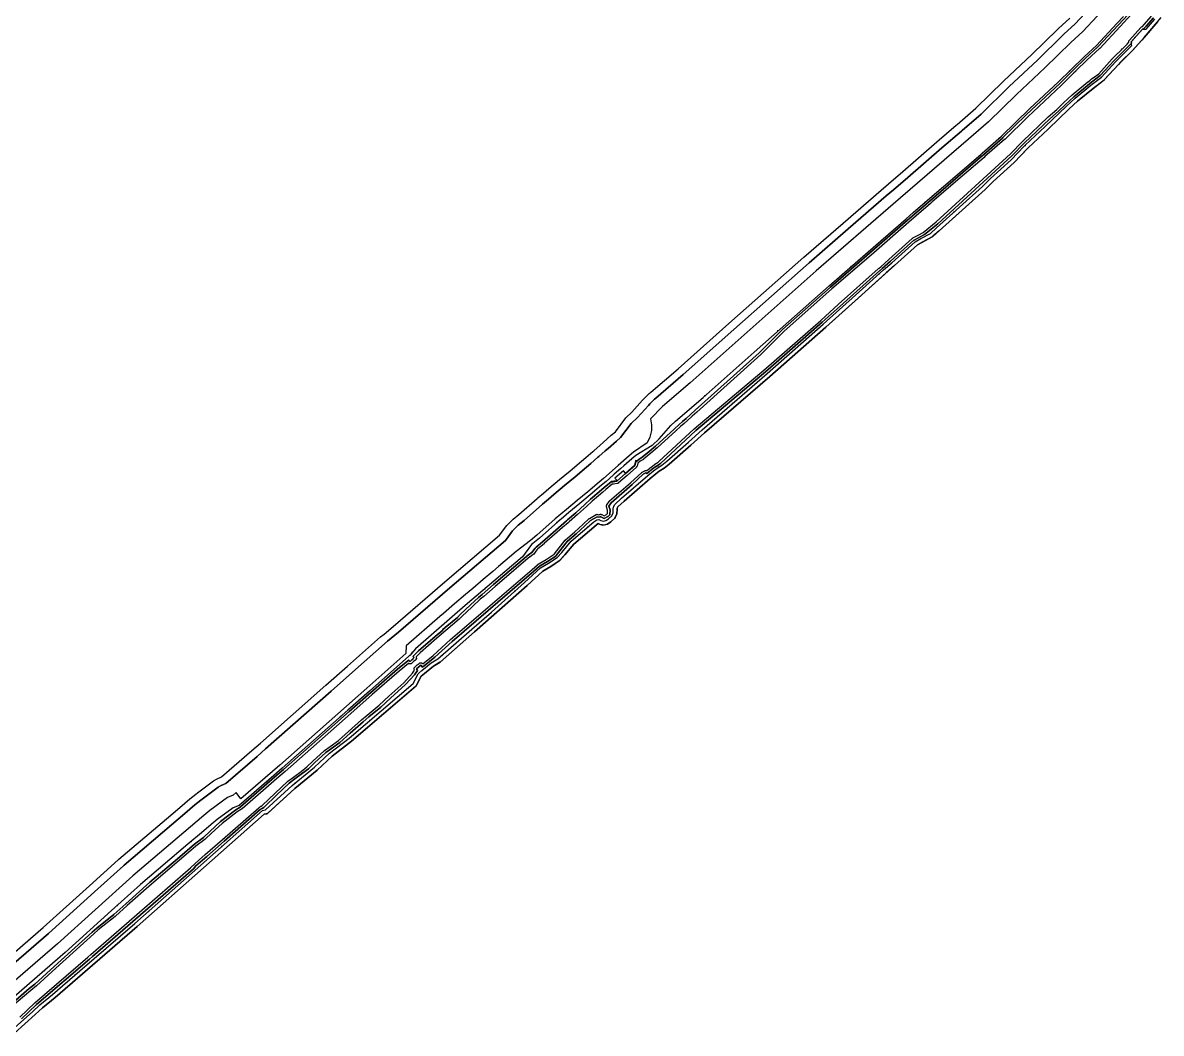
# Model space of a CAD drawing. Header units: inches. Extents: x 87989 to 118156, y 435697 to 451526.
# Drawn here: x 100424 to 101590, y 439812 to 440846 of the extents above; entities that cross this region are included whole.
import ezdxf

# ---------------------------------------------------------------- set-up
doc = ezdxf.new("R2010")
doc.units = ezdxf.units.IN
doc.header["$MEASUREMENT"] = 0
for name, color, linetype, true_color in [('As_waterkering_BWK', 7, 'Continuous', 0x7b8981), ('Beschermingszone_BWK', 7, 'Continuous', 0xcf890d), ('Grens_bebouwingsvrije_zone_BWK', 7, 'Continuous', 0x6789ae), ('Kernzone_BWK', 7, 'Continuous', 0xcb89af), ('Kunstwerken_BWK', 7, 'Continuous', 0xc78952), ('Referentiepunten_BWK', 7, 'Continuous', 0x178980)]:
    doc.layers.add(name, color=color, linetype=linetype, true_color=true_color)

msp = doc.modelspace()

# ---------------------------------------------------------------- linework, layer by layer
at = {"layer": 'As_waterkering_BWK'}
for points in [[(101068.8725, 440413.3868), (101068.914, 440413.4266), (101076.0595, 440420.2844), (101088.0319, 440433.712), (101092.7944, 440438.2761), (101120.9679, 440462.5424), (101173.1673, 440508.9732), (101249.9562, 440576.9393), (101289.9499, 440611.6618), (101328.7916, 440645.3843), (101336.1247, 440651.7039), (101350.7917, 440664.3438), (101385.8141, 440694.5259), (101405.713, 440711.6746), (101406.6093, 440712.4569), (101426.6358, 440729.9356), (101455.6926, 440758.3473), (101484.7093, 440785.4763), (101511.1549, 440811.4114), (101523.8677, 440822.981), (101544.7106, 440845.5055), (101551.2831, 440852.6083)], [(100829.7446, 440180.0652), (100833.0482, 440182.8072), (100842.4839, 440190.6388), (100849.2969, 440194.806), (100884.222, 440225.3654), (100904.1319, 440242.7618), (100938.0648, 440272.9905), (100954.369, 440287.935), (100962.8034, 440292.9005), (100971.4024, 440298.589), (100976.4295, 440303.8807), (100985.8222, 440315.1917), (101009.1056, 440335.0355), (101012.0822, 440337.1521), (101014.1988, 440337.4167), (101016.3155, 440336.4245), (101018.5645, 440335.8292), (101021.3426, 440336.3584), (101023.9884, 440338.3428), (101027.3619, 440341.3193), (101028.7509, 440344.4282), (101029.0155, 440348.0001), (101029.214, 440350.4475), (101030.603, 440353.0272), (101037.4161, 440359.311), (101064.2052, 440382.6606), (101070.0055, 440387.3285), (101073.8679, 440390.25), (101078.6809, 440393.2783), (101083.77, 440397.3321), (101105.8892, 440416.6648), (101119.8738, 440429.23), (101186.5337, 440487.0654), (101244.0339, 440537.6035), (101276.985, 440567.1518), (101305.8054, 440592.9961), (101314.1497, 440600.4787), (101338.0495, 440621.9105), (101344.0688, 440625.2178), (101353.7196, 440630.5205), (101360.009, 440636.1899), (101406.9074, 440678.4653), (101415.1095, 440686.6674), (101436.554, 440705.795), (101449.8721, 440719.7469), (101450.9092, 440720.8333), (101471.3998, 440740.0472), (101493.1618, 440760.817), (101501.8269, 440768.8869), (101517.8342, 440782.116), (101529.079, 440790.5827), (101543.2909, 440806.2017), (101545.7017, 440808.5678), (101557.7459, 440820.3884), (101559.8294, 440822.7296), (101559.8318, 440822.7323), (101559.792, 440823.082), (101559.5063, 440825.5906), (101559.377, 440826.726), (101571.024, 440839.653), (101573.492, 440839.637), (101574.6762, 440839.6293), (101574.6936, 440839.6495), (101583.5552, 440849.9759)], [(101068.8725, 440413.3868), (101068.8088, 440413.3481), (101052.0664, 440403.177), (101047.941, 440399.618), (101039.685, 440392.349), (101036.623, 440389.654), (101029.88, 440383.809), (101029.002, 440383.049), (101021.556, 440376.595), (101016.961, 440372.725), (101005.352, 440362.931), (100994.663, 440353.935), (100983.611, 440344.625), (100977.9838, 440340.0119), (100972.1956, 440335.1469), (100953.307, 440318.4695), (100946.7449, 440312.9585), (100945.2361, 440311.7731), (100936.1279, 440299.4439), (100877.3846, 440249.4998), (100826.3136, 440205.2745), (100820.5356, 440198.4462), (100820.3366, 440198.2693)], [(100820.3366, 440198.2693), (100819.5527, 440197.572), (100779.2794, 440161.7513), (100757.2413, 440142.3091), (100690.0239, 440083.0097), (100681.2718, 440075.4017), (100645.9845, 440044.7277), (100639.7967, 440042.3466), (100623.2253, 440030.2235), (100617.3642, 440025.3673), (100607.2474, 440016.7718), (100593.3838, 440004.9929), (100544.8311, 439963.7414), (100515.2558, 439937.0424), (100467.7811, 439894.1848), (100391.4885, 439828.3186)], [(100413.1966, 439814.5329), (100434.2972, 439833.5829), (100441.7716, 439840.6605), (100454.8685, 439851.1116), (100482.8483, 439875.4533), (100538.9401, 439923.806), (100606.7397, 439983.7342), (100669.9091, 440039.6937), (100672.9518, 440040.0906), (100700.1538, 440065.0449), (100723.1726, 440083.9626), (100738.3862, 440098.3824), (100758.581, 440113.5909), (100823.9211, 440169.6759), (100829.2547, 440179.6586), (100829.7446, 440180.0652)]]:
    msp.add_lwpolyline(points, dxfattribs=at)
at = {"layer": 'Beschermingszone_BWK'}
for points in [[(101521.9574, 440866.56), (101502.0182, 440845.0122), (101490.2896, 440834.3382), (101489.4493, 440833.5443), (101463.2677, 440807.8681), (101434.5213, 440780.9917), (101434.0198, 440780.5123), (101405.5904, 440752.7141), (101386.225, 440735.8125), (101385.4022, 440735.0939), (101365.5767, 440718.0088), (101330.5543, 440687.8268), (101315.8873, 440675.1868), (101308.5112, 440668.83), (101269.6265, 440635.0704), (101229.5214, 440600.2502), (101152.5927, 440532.1612), (101100.5496, 440485.8695), (101072.5635, 440461.7646), (101071.3454, 440460.6577), (101066.5828, 440456.0937), (101064.8937, 440454.3427), (101053.7239, 440441.8152), (101047.4348, 440435.7794), (101036.3892, 440421.3491), (101032.1726, 440417.7106), (101023.8269, 440410.3635), (101020.8347, 440407.7295), (101014.1664, 440401.9496), (101013.2886, 440401.1898), (101005.9653, 440394.8421), (101001.4928, 440391.0753), (100989.8871, 440381.2841), (100979.2049, 440372.2938), (100968.2714, 440363.0837), (100962.6551, 440358.4783), (100956.5322, 440353.3286), (100937.6449, 440336.657), (100931.6099, 440331.5888), (100930.4088, 440330.6451), (100925.9324, 440326.0338), (100918.4708, 440315.9335), (100861.7559, 440267.714), (100809.1952, 440222.1987), (100797.7916, 440213.0132), (100762.0394, 440181.2136), (100740.0407, 440161.8064), (100672.895, 440102.5696), (100664.2144, 440095.0244), (100632.3787, 440067.3507), (100630.4592, 440066.612), (100626.7967, 440064.8633), (100624.4455, 440063.3308), (100607.874, 440051.2078), (100606.637, 440050.2443), (100600.6528, 440045.2847), (100590.4128, 440036.5859), (100576.5492, 440024.807), (100527.9966, 439983.5554), (100527.4088, 439983.0406), (100497.8335, 439956.3417), (100450.5725, 439913.677), (100374.3399, 439847.8605)], [(100369.0635, 439853.8734), (100445.2776, 439919.6747), (100492.4728, 439962.2799), (100522.0481, 439988.9789), (100522.8167, 439989.6521), (100571.3694, 440030.9037), (100585.233, 440042.6826), (100595.5109, 440051.4132), (100601.533, 440056.4045), (100603.1506, 440057.6645), (100619.722, 440069.7876), (100622.7968, 440071.7915), (100627.8893, 440074.195), (100658.9661, 440101.0621), (100667.6246, 440108.5881), (100734.7483, 440167.8055), (100756.7349, 440187.202), (100790.6969, 440217.3853), (100794.3071, 440220.2145), (100803.4891, 440227.84), (100856.5463, 440273.7854), (100912.5851, 440321.4301), (100919.8175, 440331.22), (100925.4664, 440336.9358), (100926.5649, 440337.7989), (100932.4242, 440342.7195), (100951.0159, 440359.1348), (100951.6064, 440359.6436), (100957.5455, 440364.6338), (100963.1582, 440369.2366), (100974.0522, 440378.4135), (100984.7321, 440387.4018), (100996.3368, 440397.1921), (101000.7684, 440400.9245), (101008.0508, 440407.2368), (101008.9285, 440407.9965), (101015.572, 440413.7547), (101018.5409, 440416.3683), (101026.9165, 440423.7415), (101031.1636, 440427.4065), (101041.8954, 440441.5513), (101047.9599, 440447.3716), (101058.9226, 440459.6667), (101061.0476, 440461.8696), (101065.8101, 440466.4337), (101067.3426, 440467.8261), (101095.2804, 440491.8894), (101147.2831, 440538.1452), (101224.248, 440606.266), (101264.3818, 440641.1114), (101303.2776, 440674.8805), (101310.6648, 440681.2469), (101325.3318, 440693.8869), (101360.3542, 440724.0689), (101380.1607, 440741.1376), (101380.9646, 440741.8397), (101400.1594, 440758.5925), (101428.4268, 440786.2323), (101429.0577, 440786.8355), (101457.7344, 440813.6467), (101483.8478, 440839.256), (101484.905, 440840.2548), (101496.3797, 440850.6977)], [(101582.0371, 440851.2773), (101574.5762, 440842.584), (101572.0039, 440839.7637), (101571.9047, 440839.6473), (101571.024, 440839.653), (101561.0429, 440828.575), (101560.9268, 440828.4461), (101559.377, 440826.726), (101559.5063, 440825.5906), (101559.5281, 440825.3994), (101557.043, 440822.6074), (101552.4004, 440818.0508), (101551.207, 440816.7734), (101544.3008, 440809.9961), (101541.8906, 440807.6289), (101541.8125, 440807.5469), (101527.7266, 440792.0684), (101521.7246, 440787.5488), (101520.0566, 440786.4648), (101518.7344, 440785.2988), (101516.6309, 440783.7129), (101516.5605, 440783.6582), (101500.5527, 440770.4277), (101500.4648, 440770.3496), (101491.7891, 440762.2715), (101484.748, 440755.5508), (101475.8789, 440747.8848), (101449.7266, 440722.6875), (101437.5547, 440710.1191), (101361.1621, 440640.3379), (101347.5918, 440629.4355), (101343.1055, 440626.9707), (101337.0684, 440623.6523), (101336.7637, 440623.4434), (101336.7148, 440623.4004), (101312.8145, 440601.9668), (101304.4707, 440594.4844), (101302.75, 440592.9434), (101301.8496, 440592.4063), (101261.2871, 440556.127), (101243.0273, 440539.4648), (101184.8945, 440488.6895), (101180.7305, 440485.166), (101113.3945, 440428.502), (101077.2871, 440395.0098), (101076.4355, 440394.2285), (101072.8027, 440391.9434), (101072.6621, 440391.8457), (101068.7754, 440388.9043), (101067.5664, 440387.9336), (101066.2637, 440386.8848), (101063.3516, 440384.541), (101062.4512, 440385.2637), (101059.75, 440383.7891), (101048.1641, 440373.2168), (101026.8164, 440354.6719), (101024.6016, 440351.3242), (101025.7148, 440347.4121), (101025.6289, 440342.457), (101023.6328, 440340.6973), (101023.5508, 440340.6348), (101019.6602, 440338.4668), (101016.209, 440340.3496), (101015.6523, 440340.1133), (101014.2129, 440339.8438), (101012.5527, 440340.3242), (101005.8066, 440336.5234), (100999.998, 440330.9004), (100990.8516, 440322.8223), (100981.8457, 440314.9121), (100970.623, 440300.6719), (100970.1094, 440300.1309), (100961.7441, 440294.5977), (100953.3535, 440289.6582), (100953.084, 440289.4668), (100953.0176, 440289.4102), (100947.6758, 440284.5117), (100863.8594, 440212.7129), (100846.0938, 440196.4531), (100833.5527, 440186.4785), (100831.8613, 440188.3203), (100829.8555, 440186.6543), (100827.5527, 440184.7441), (100828.3633, 440182.7891), (100825.2871, 440178.541), (100816.2441, 440168.6484), (100800.9355, 440154.6309), (100790.9902, 440145.5234), (100778.6582, 440135.3301), (100772.752, 440130.4492), (100759.6465, 440118.7656), (100749.0684, 440109.3379), (100740.5488, 440103.1738), (100734.6289, 440098.8906), (100722.9531, 440088.2891), (100716.9453, 440082.3105), (100710.7402, 440077.6738), (100702.9766, 440071.873), (100697.1445, 440067.5156), (100684.5684, 440055.5098), (100670.9863, 440042.5449), (100669.5293, 440041.6523), (100669.3594, 440041.6172), (100669.0801, 440041.5137), (100668.8203, 440041.3711), (100668.582, 440041.1914), (100668.1523, 440040.8086), (100667.5469, 440040.4375), (100630.5586, 440008.1543), (100612.7285, 439992.5313), (100601.6289, 439982.8691), (100598.9688, 439979.8848), (100495.6309, 439890.1641), (100492.5078, 439887.4648), (100438.3848, 439840.7988), (100422.9844, 439826.2188)]]:
    msp.add_lwpolyline(points, dxfattribs=at)
msp.add_lwpolyline([(100421.3477, 439828.1113), (100436.666, 439842.6133), (100436.752, 439842.6914), (100490.875, 439889.3555), (100493.9922, 439892.0547), (100596.1387, 439980.7383), (100600.8066, 439985.4707), (100611.084, 439994.4141), (100628.9141, 440010.0371), (100665.9023, 440042.3223), (100666.2402, 440042.5703), (100666.6582, 440042.8262), (100666.9258, 440043.0625), (100667.0684, 440043.1797), (100667.3047, 440043.3594), (100667.6172, 440043.5625), (100667.877, 440043.7051), (100668.2168, 440043.8594), (100668.5137, 440043.9688), (100669.4531, 440044.5371), (100682.8418, 440057.3184), (100695.418, 440069.3242), (100695.6484, 440069.5176), (100701.4805, 440073.875), (100709.2441, 440079.6758), (100715.3066, 440084.207), (100721.1895, 440090.0605), (100721.2734, 440090.1406), (100732.9492, 440100.7402), (100733.1641, 440100.916), (100739.084, 440105.1992), (100747.5, 440111.2871), (100757.9824, 440120.6328), (100771.0879, 440132.3145), (100771.1602, 440132.377), (100777.0645, 440137.2578), (100789.3477, 440147.4102), (100799.248, 440156.4746), (100814.4746, 440170.416), (100823.3457, 440180.123), (100825.5195, 440183.123), (100825.2441, 440183.7852), (100825.1211, 440184.1621), (100825.0605, 440184.5527), (100825.0605, 440184.9492), (100825.125, 440185.3398), (100825.25, 440185.7168), (100825.4316, 440186.0684), (100825.668, 440186.3867), (100825.9512, 440186.6641), (100828.2578, 440188.5781), (100830.2637, 440190.2422), (100830.6094, 440190.4844), (100830.9922, 440190.6641), (100831.3984, 440190.7754), (100831.8184, 440190.8184), (100832.2383, 440190.791), (100832.6484, 440190.6914), (100833.0371, 440190.5254), (100833.3906, 440190.2969), (100833.7012, 440190.0117), (100833.8184, 440189.8828), (100844.4688, 440198.3555), (100862.1719, 440214.5566), (100862.2344, 440214.6113), (100945.9863, 440286.3555), (100946.0488, 440286.4121), (100951.3496, 440291.2715), (100951.4355, 440291.3457), (100951.6406, 440291.5098), (100951.9121, 440291.7012), (100952.0859, 440291.8125), (100960.418, 440296.7188), (100968.4922, 440302.0605), (100968.7305, 440302.3105), (100979.8809, 440316.4609), (100979.9297, 440316.5195), (100980.1953, 440316.791), (100989.1992, 440324.6992), (100998.3008, 440332.7363), (101004.0664, 440338.3203), (101004.1992, 440338.4395), (101004.5684, 440338.6953), (101011.3242, 440342.502), (101011.6855, 440342.668), (101012.0664, 440342.7773), (101012.4609, 440342.8223), (101012.8574, 440342.8047), (101013.2461, 440342.7266), (101014.3359, 440342.4102), (101014.9277, 440342.5215), (101015.2363, 440342.6523), (101015.5918, 440342.7715), (101015.9609, 440342.8359), (101016.334, 440342.8457), (101016.7051, 440342.7988), (101017.0645, 440342.6973), (101017.4063, 440342.543), (101019.6465, 440341.3223), (101022.1289, 440342.7031), (101023.1484, 440343.6016), (101023.209, 440347.084), (101022.1973, 440350.6406), (101022.1152, 440351.0625), (101022.1074, 440351.4941), (101022.1719, 440351.9199), (101022.3105, 440352.3262), (101022.5156, 440352.7051), (101024.7324, 440356.0527), (101024.9023, 440356.2793), (101025.1777, 440356.5586), (101046.502, 440375.084), (101058.0645, 440385.6367), (101058.2988, 440385.8262), (101058.5527, 440385.9844), (101061.2539, 440387.459), (101061.623, 440387.623), (101062.0156, 440387.7246), (101062.418, 440387.7617), (101062.8203, 440387.7324), (101063.2129, 440387.6387), (101064.6953, 440388.832), (101066, 440389.8809), (101067.1992, 440390.8457), (101067.2754, 440390.9063), (101071.1523, 440393.8398), (101071.2402, 440393.9023), (101071.3809, 440394), (101071.4707, 440394.0586), (101074.9121, 440396.2246), (101075.5938, 440396.8477), (101111.6934, 440430.334), (101111.7852, 440430.4141), (101179.1172, 440487.0762), (101183.2637, 440490.584), (101241.3633, 440541.3301), (101259.6113, 440557.9824), (101300.1816, 440594.2695), (101300.2422, 440594.3203), (101300.5703, 440594.5547), (101301.2617, 440594.9668), (101302.8008, 440596.3457), (101311.1445, 440603.8281), (101335.0605, 440625.2734), (101335.125, 440625.3301), (101335.3418, 440625.498), (101335.6445, 440625.709), (101335.8633, 440625.8438), (101341.9023, 440629.1621), (101346.1953, 440631.5215), (101359.5352, 440642.2363), (101435.8105, 440711.9141), (101447.9297, 440724.4277), (101447.9922, 440724.4883), (101474.1445, 440749.6855), (101474.2441, 440749.7754), (101483.0664, 440757.4023), (101490.0742, 440764.0918), (101498.7598, 440772.1797), (101498.8145, 440772.2305), (101498.9043, 440772.3066), (101498.9609, 440772.3555), (101514.9902, 440785.6016), (101515.1055, 440785.6934), (101517.1543, 440787.2363), (101518.4023, 440788.3398), (101518.6953, 440788.5605), (101520.291, 440789.5977), (101526.0352, 440793.9238), (101539.9629, 440809.2305), (101540.0117, 440809.2813), (101540.0898, 440809.3633), (101540.1387, 440809.4141), (101542.5488, 440811.7793), (101549.416, 440818.5195), (101550.5723, 440819.7578), (101550.6484, 440819.8359), (101555.2305, 440824.332), (101556.9176, 440826.2277), (101556.8931, 440826.4431, -0.214935163), (101557.5197, 440828.3994), (101569.1667, 440841.3264, -0.18801661), (101570.7888, 440842.1419), (101572.6797, 440844.2129), (101572.7305, 440844.2695), (101580.1406, 440852.9063)], format="xyb", dxfattribs=at)
for points in [[(100411.5762, 439840.6797, 0), (100431.002, 439857.209, 0), (100436.6504, 439861.9141, 0), (100456.4531, 439879.8496, 0), (100495.4668, 439915.1113, 0), (100500, 439919.1973, 0), (100517.4707, 439933.1426, 0), (100529.6973, 439944.0371, 0), (100554.5508, 439966.1855, 0), (100582.8535, 439990.2578, 0), (100600.123, 440004.9453, 0), (100609.2617, 440011.9219, 0), (100609.7813, 440012.3633, 0), (100615.8613, 440018.0566, 0), (100626.7969, 440028.2949, 0), (100642.3496, 440040.3867, 0), (100646.9844, 440042.9961, 0), (100647.1309, 440043.0781, 0), (100647.2637, 440043.1934, 0), (100682.584, 440073.8926, 0), (100691.3418, 440081.5059, 0), (100758.5645, 440140.8086, 0), (100780.6055, 440160.2539, 0), (100808.1074, 440184.1797, 0), (100818.4883, 440192.6738, 0), (100818.6699, 440192.7461, 0), (100818.9824, 440193.0078, 0), (100819.4531, 440193.4004, 0), (100820.9668, 440192.1387, 0), (100822.875, 440193.8359, 0), (100823.6602, 440194.5332, 0), (100823.8594, 440194.7109, 0), (100824.8027, 440195.75, 0), (100824.7793, 440195.8242, 0), (100824.1953, 440197.6523, 0), (100825.5137, 440198.9336, 0), (100825.5547, 440198.9727, 0), (100829.6699, 440202.9746, 0), (100846.7402, 440217.8281, 0), (100854.3262, 440224.3711, 0), (100854.2012, 440224.5703, 0), (100856.9277, 440226.8301, 0), (100869.627, 440237.3574, 0), (100872.1699, 440240.0938, 0), (100882.8906, 440250, 0), (100891.1094, 440257.7832, 0), (100894.793, 440260.7695, 0), (100906.373, 440270.9668, 0), (100917.9668, 440280.748, 0), (100935.582, 440295.8652, 0), (100942.4219, 440301.543, 0), (100942.7773, 440301.627, 0), (100945.3652, 440303.5723, 0), (100945.4336, 440303.625, 0), (100948.8555, 440308.2578, 0), (100949.834, 440309.0273, 0), (100949.9609, 440309.1289, 0), (100956.5234, 440314.6406, 0), (100956.6035, 440314.7109, 0), (100956.6172, 440314.7207, 0), (100975.459, 440331.3594, 0), (100981.1777, 440336.1641, 0), (100982.2578, 440337.0508, 0), (100990.6191, 440344.4121, 0), (101000, 440352.7637, 0), (101005.6563, 440358.209, 0), (101016.9883, 440367.7871, 0), (101019.7754, 440370.1426, 0), (101026.7402, 440375.9492, 0), (101028.7695, 440376.2305, 0), (101032.75, 440376.7793, 0), (101041.4727, 440384.5605, 0), (101051.0098, 440392.9199, 0), (101052.0742, 440396.5801, 0), (101055.0176, 440399.1191, 0), (101058.4727, 440401.2188, 0), (101065.6543, 440407.2148, 0), (101072.2559, 440412.7285, 0), (101091.457, 440430.0391, 0), (101091.6328, 440430.2383, 0), (101096.1582, 440434.5742, 0), (101099.8242, 440437.7324, 0), (101103.4902, 440440.8887, 0), (101108.1641, 440445.1035, 0), (101112.8379, 440449.3164, 0), (101178.2676, 440508.3125, 0), (101202.3496, 440532.1309, 0), (101251.2754, 440575.4355, 0), (101291.2617, 440610.1523, 0), (101330.0996, 440643.8711, 0), (101337.4297, 440650.1895, 0), (101352.0977, 440662.8281, 0), (101354.0625, 440664.5234, 0), (101387.1191, 440693.0117, 0), (101407.0234, 440710.1641, 0), (101407.9238, 440710.9492, 0), (101427.9512, 440728.4297, 0), (101428.0332, 440728.5059, 0), (101451.9277, 440751.8691, 0), (101457.0742, 440756.9023, 0), (101486.0918, 440784.0312, 0), (101498.8379, 440796.5312, 0), (101500.6152, 440798.1172, 0), (101500.6035, 440798.2617, 0), (101512.5156, 440809.9434, 0), (101512.5566, 440809.9824, 0), (101525.2129, 440821.502, 0), (101525.3359, 440821.623, 0), (101546.1777, 440844.1465, 0), (101569.8633, 440869.7422, 0)], [(101571.6953, 440868.043, 0), (101548.0137, 440842.4492, 0), (101527.1699, 440819.9238, 0), (101527.0957, 440819.8477, 0), (101526.9746, 440819.7266, 0), (101526.8965, 440819.6523, 0), (101514.2793, 440808.1719, 0), (101514.2109, 440808.1074, 0), (101502.8027, 440796.918, 0), (101502.666, 440796.6699, 0), (101502.4902, 440796.4453, 0), (101502.2813, 440796.2539, 0), (101500.5469, 440794.7051, 0), (101487.8223, 440782.2266, 0), (101458.8027, 440755.0938, 0), (101453.6758, 440750.082, 0), (101429.7813, 440726.7188, 0), (101429.7305, 440726.6699, 0), (101429.6465, 440726.5918, 0), (101429.5957, 440726.5449, 0), (101409.5684, 440709.0664, 0), (101408.6621, 440708.2754, 0), (101388.752, 440691.1172, 0), (101355.6953, 440662.6289, 0), (101353.7285, 440660.9355, 0), (101339.0625, 440648.2949, 0), (101331.7363, 440641.9805, 0), (101292.9004, 440608.2637, 0), (101252.9219, 440573.5547, 0), (101204.0586, 440530.3047, 0), (101180.0254, 440506.5352, 0), (101179.9414, 440506.457, 0), (101114.5117, 440447.4609, 0), (101109.8379, 440443.2461, 0), (101105.1426, 440439.0137, 0), (101101.4551, 440435.8379, 0), (101097.8398, 440432.7227, 0), (101093.4336, 440428.5, 0), (101093.3223, 440428.375, 0), (101093.1309, 440428.1836, 0), (101073.9297, 440410.8711, 0), (101073.8594, 440410.8086, 0), (101067.3926, 440405.4102, 0), (101060.0742, 440399.2988, 0), (101059.7695, 440399.082, 0), (101056.4941, 440397.0918, 0), (101054.2676, 440395.1719, 0), (101053.4102, 440392.2227, 0), (101053.3594, 440392.0645, 0), (101053.1758, 440391.6699, 0), (101052.9258, 440391.3125, 0), (101052.6582, 440391.0391, 0), (101043.1289, 440382.6875, 0), (101034.4141, 440374.9141, 0), (101034.3574, 440374.8652, 0), (101034, 440374.6152, 0), (101033.6055, 440374.4316, 0), (101033.1836, 440374.3184, 0), (101033.0918, 440374.3027, 0), (101029.1113, 440373.7539, 0), (101027.791, 440373.5723, 0), (101021.3828, 440368.2266, 0), (101018.2734, 440365.5996, 0), (101007.332, 440356.3516, 0), (101001.7344, 440350.9629, 0), (101001.6621, 440350.8965, 0), (100992.2754, 440342.541, 0), (100983.9102, 440335.1738, 0), (100983.8418, 440335.1172, 0), (100982.7734, 440334.2402, 0), (100977.0918, 440329.4648, 0), (100958.2608, 440312.8389, 0), (100958.1426, 440312.7363, 0), (100956.9805, 440311.7598, 0), (100951.5527, 440307.2012, 0), (100951.3945, 440307.0742, 0), (100950.666, 440306.502, 0), (100947.2305, 440301.8496, 0), (100946.873, 440301.5781, 0), (100943.8594, 440299.3125, 0), (100943.5645, 440299.2422, 0), (100937.1953, 440293.9551, 0), (100919.5859, 440278.8438, 0), (100908.0059, 440269.0742, 0), (100896.4063, 440258.8594, 0), (100892.7598, 440255.9023, 0), (100884.5996, 440248.1738, 0), (100873.9355, 440238.3223, 0), (100871.3477, 440235.5352, 0), (100857.4844, 440224.0449, 0), (100857.5859, 440223.8809, 0), (100848.3789, 440215.9395, 0), (100831.3613, 440201.1328, 0), (100827.1523, 440197.041, 0), (100827.0488, 440196.9395, 0), (100827.1621, 440196.584, 0), (100827.6074, 440195.1895, 0), (100826.2578, 440193.5977, 0), (100826.1543, 440193.4785, 0), (100825.8418, 440193.1445, 0), (100825.5469, 440192.8652, 0), (100825.5195, 440192.8418, 0), (100825.3203, 440192.666, 0), (100824.5371, 440191.9688, 0), (100822.6289, 440190.2695, 0), (100822.3184, 440190.0352, 0), (100821.9746, 440189.8496, 0), (100821.6074, 440189.7207, 0), (100821.2246, 440189.6523, 0), (100820.8359, 440189.6426, 0), (100820.4492, 440189.6934, 0), (100820.0762, 440189.8047, 0), (100819.7246, 440189.9707, 0), (100819.4043, 440190.1914, 0), (100809.748, 440182.293, 0), (100809.6914, 440182.2441, 0), (100782.252, 440158.373, 0), (100760.2188, 440138.9355, 0), (100692.9883, 440079.625, 0), (100684.2246, 440072.0059, 0), (100648.9023, 440041.3047, 0), (100648.752, 440041.1758, 0), (100648.3691, 440040.9062, 0), (100648.2109, 440040.8164, 0), (100643.7363, 440038.2988, 0), (100628.4219, 440026.3906, 0), (100617.5703, 440016.2305, 0), (100611.4883, 440010.5371, 0), (100611.3984, 440010.457, 0), (100610.8809, 440010.0176, 0), (100610.7793, 440009.9355, 0), (100601.6934, 440002.998, 0), (100584.4727, 439988.3535, 0), (100556.1914, 439964.3008, 0), (100531.3594, 439942.1719, 0), (100519.1348, 439931.2754, 0), (100519.0313, 439931.1875, 0), (100501.6172, 439917.2891, 0), (100497.1406, 439913.2559, 0), (100458.1309, 439877.9961, 0), (100438.3281, 439860.0605, 0), (100438.25, 439859.9941, 0), (100432.6113, 439855.2969, 0), (100413.1934, 439838.7734, 0)]]:
    msp.add_polyline3d(points, dxfattribs=at)
at = {"layer": 'Grens_bebouwingsvrije_zone_BWK'}
for points in [[(101553.7325, 440884.7028), (101509.7713, 440837.1947), (101497.4176, 440825.9518), (101470.876, 440799.9226), (101441.8702, 440772.8037), (101413.0581, 440744.6314), (101392.6091, 440726.784), (101315.7074, 440660.5106), (101236.7722, 440591.979), (101159.8933, 440523.9332), (101107.7948, 440477.5921), (101079.3398, 440453.0833), (101067.0069, 440440.4945), (101068.1218, 440434.3626), (101068.174, 440428.7308), (101066.5224, 440421.9028), (101063.8481, 440415.9668), (101049.7053, 440406.4229), (101045.3129, 440402.6335), (101033.9917, 440392.6667), (101018.9575, 440379.6362), (101014.383, 440375.7834), (101002.7745, 440365.9899), (100992.0867, 440356.9948), (100981.0544, 440347.7014), (100975.4289, 440343.0897), (100969.5847, 440338.1777), (100950.6966, 440321.5007), (100944.2224, 440316.0636), (100929.6749, 440304.6339), (100911.4867, 440289.3469), (100905.7232, 440284.3761), (100895.8004, 440275.9507), (100885.0306, 440266.8714), (100877.5606, 440260.6639), (100866.4588, 440251.0416), (100855.0562, 440241.2332), (100851.3237, 440238.051), (100816.8345, 440208.3074), (100816.5899, 440200.2901), (100776.6271, 440164.7455), (100687.3887, 440086.019), (100647.5427, 440051.3823), (100642.7852, 440057.8467), (100639.7049, 440055.1691), (100633.9987, 440052.9733), (100615.8479, 440039.6948), (100609.651, 440034.5603), (100536.9239, 439972.7696), (100459.8387, 439903.1812), (100383.5732, 439837.3386)], [(100415.837, 439811.5276), (100437.0129, 439830.6457), (100444.3989, 439837.6396), (100457.4299, 439848.038), (100485.4669, 439872.4295), (100541.5706, 439920.7925), (100609.3904, 439980.7386), (100671.6431, 440035.886), (100674.7236, 440036.2878), (100702.7776, 440062.0237), (100725.8216, 440080.9622), (100740.9734, 440095.3235), (100761.0893, 440110.4725), (100827.0956, 440167.1293), (100832.413, 440177.0817), (100844.8169, 440187.3769), (100851.6746, 440191.5714), (100886.855, 440222.3542), (100906.7783, 440239.7623), (100940.7467, 440270.0227), (100956.7613, 440284.7017), (100964.923, 440289.5066), (100973.9889, 440295.5041), (100979.4215, 440301.2225), (100988.6792, 440312.371), (101011.5667, 440331.8773), (101013.5632, 440333.297), (101014.9438, 440332.6499), (101018.4198, 440331.7297), (101023.0013, 440332.6024), (101026.5157, 440335.2382), (101030.6596, 440338.8946), (101032.6883, 440343.4351), (101033.0036, 440347.6907), (101033.1332, 440349.2889), (101033.8073, 440350.541), (101040.0867, 440356.3326), (101066.7742, 440379.5936), (101072.4665, 440384.1746), (101076.1437, 440386.9561), (101080.9992, 440390.0111), (101086.3336, 440394.2603), (101108.5422, 440413.671), (101122.5214, 440426.2314), (101189.1647, 440484.0525), (101246.6896, 440534.6121), (101340.3781, 440618.626), (101356.0528, 440627.2384), (101409.6626, 440675.5636), (101417.8573, 440683.7583), (101439.3364, 440702.9169), (101453.7261, 440717.9912), (101474.1487, 440737.1414), (101495.9058, 440757.9065), (101504.4663, 440765.879), (101520.3126, 440778.975), (101531.7849, 440787.613), (101546.1734, 440803.4261), (101560.6442, 440817.6283), (101572.4943, 440830.9444), (101590.0883, 440851.4466)]]:
    msp.add_lwpolyline(points, dxfattribs=at)
at = {"layer": 'Kernzone_BWK'}
for points in [[(100374.3398, 439847.8613), (100450.5723, 439913.6777), (100497.834, 439956.3418), (100527.4082, 439983.041), (100527.9961, 439983.5547), (100576.5488, 440024.8066), (100590.4121, 440036.5859), (100600.6523, 440045.2852), (100606.6367, 440050.2441), (100607.873, 440051.207), (100624.4453, 440063.3301), (100626.7969, 440064.8633), (100630.459, 440066.6113), (100632.3789, 440067.3516), (100664.2148, 440095.0234), (100672.8945, 440102.5703), (100740.041, 440161.8066), (100762.0391, 440181.2129), (100797.791, 440213.0137), (100809.1953, 440222.1992), (100861.7559, 440267.7148), (100918.4707, 440315.9336), (100925.9316, 440326.0332), (100930.4082, 440330.6445), (100931.6094, 440331.5879), (100937.6445, 440336.6563), (100956.5313, 440353.3281), (100962.6543, 440358.4785), (100968.2715, 440363.084), (100979.2051, 440372.293), (100989.8867, 440381.2832), (101001.4922, 440391.0762), (101005.9648, 440394.8418), (101013.2891, 440401.1895), (101014.166, 440401.9492), (101020.834, 440407.7305), (101023.8262, 440410.3633), (101032.1719, 440417.7109), (101036.3887, 440421.3496), (101047.4355, 440435.7793), (101053.7246, 440441.8145), (101064.8945, 440454.3418), (101066.582, 440456.0938), (101071.3457, 440460.6582), (101072.5645, 440461.7637), (101100.5488, 440485.8691), (101152.5918, 440532.1621), (101229.5215, 440600.25), (101269.627, 440635.0703), (101308.5117, 440668.8301), (101315.8867, 440675.1875), (101330.5547, 440687.8262), (101365.5762, 440718.0098), (101385.4023, 440735.0938), (101386.2246, 440735.8125), (101405.5898, 440752.7148), (101434.0195, 440780.5117), (101434.5215, 440780.9922), (101463.2676, 440807.8672), (101489.4492, 440833.5449), (101490.2891, 440834.3379), (101502.0176, 440845.0117), (101521.957, 440866.5605)], [(101569.8633, 440869.7422), (101546.1777, 440844.1465), (101525.3359, 440821.623), (101525.2129, 440821.502), (101512.5566, 440809.9824), (101512.5156, 440809.9434), (101500.6035, 440798.2617), (101500.6152, 440798.1172), (101498.8379, 440796.5312), (101486.0918, 440784.0312), (101457.0742, 440756.9023), (101451.9277, 440751.8691), (101428.0332, 440728.5059), (101427.9512, 440728.4297), (101407.9238, 440710.9492), (101407.0234, 440710.1641), (101387.1191, 440693.0117), (101354.0625, 440664.5234), (101352.0977, 440662.8281), (101337.4297, 440650.1895), (101330.0996, 440643.8711), (101291.2617, 440610.1523), (101251.2754, 440575.4355), (101202.3496, 440532.1309), (101178.2676, 440508.3125), (101112.8379, 440449.3164), (101108.1641, 440445.1035), (101103.4902, 440440.8887), (101099.8242, 440437.7324), (101096.1582, 440434.5742), (101091.6328, 440430.2383), (101091.457, 440430.0391), (101072.2559, 440412.7285), (101065.6543, 440407.2148), (101058.4727, 440401.2188), (101055.0176, 440399.1191), (101052.0742, 440396.5801), (101051.0098, 440392.9199), (101041.4727, 440384.5605), (101032.75, 440376.7793), (101028.7695, 440376.2305), (101026.7402, 440375.9492), (101019.7754, 440370.1426), (101016.9883, 440367.7871), (101005.6563, 440358.209), (101000, 440352.7637), (100990.6191, 440344.4121), (100982.2578, 440337.0508), (100981.1777, 440336.1641), (100975.459, 440331.3574), (100956.6172, 440314.7207), (100956.6035, 440314.7109), (100956.5234, 440314.6406), (100949.9609, 440309.1289), (100949.834, 440309.0273), (100948.8555, 440308.2578), (100945.4336, 440303.625), (100945.3652, 440303.5723), (100942.7773, 440301.627), (100942.4219, 440301.543), (100935.582, 440295.8652), (100917.9668, 440280.748), (100906.373, 440270.9668), (100894.793, 440260.7695), (100891.1094, 440257.7832), (100882.8906, 440250), (100872.1699, 440240.0938), (100869.627, 440237.3574), (100856.9277, 440226.8301), (100854.2012, 440224.5703), (100854.3262, 440224.3711), (100846.7402, 440217.8281), (100829.6699, 440202.9746), (100825.5547, 440198.9727), (100824.1953, 440197.6523), (100824.7793, 440195.8242), (100824.8027, 440195.75), (100823.8574, 440194.709), (100823.6582, 440194.5332), (100822.875, 440193.8359), (100820.9668, 440192.1387), (100819.5293, 440193.3379), (100819.4023, 440193.3594), (100818.9824, 440193.0078), (100818.6699, 440192.7461), (100818.4883, 440192.6738), (100808.1074, 440184.1797), (100780.6055, 440160.2539), (100758.5645, 440140.8086), (100691.3418, 440081.5059), (100682.584, 440073.8926), (100647.2637, 440043.1934), (100647.1309, 440043.0781), (100646.9844, 440042.9961), (100642.3496, 440040.3867), (100626.7969, 440028.2949), (100615.8613, 440018.0566), (100609.7813, 440012.3633), (100609.2617, 440011.9219), (100600.123, 440004.9453), (100582.8535, 439990.2578), (100554.5508, 439966.1855), (100529.6973, 439944.0371), (100517.4707, 439933.1426), (100500, 439919.1973), (100495.4668, 439915.1113), (100456.4531, 439879.8496), (100436.6504, 439861.9141), (100431.002, 439857.209), (100411.5762, 439840.6797)], [(101586.5898, 440847.3711), (101572.4941, 440830.9453), (101570.2676, 440828.4434), (101560.6406, 440817.6309), (101548.5039, 440805.7129), (101546.1738, 440803.4258), (101532.0371, 440787.8906), (101531.5684, 440787.4531), (101520.3125, 440778.9746), (101504.4668, 440765.8789), (101495.9063, 440757.9063), (101474.1484, 440737.1406), (101453.7266, 440717.9902), (101452.7656, 440716.9844), (101439.332, 440702.9219), (101417.8574, 440683.7578), (101409.6602, 440675.5664), (101362.6875, 440633.2188), (101356.3438, 440627.502), (101355.6836, 440627.0352), (101345.9941, 440621.7129), (101340.3789, 440618.627), (101316.8203, 440597.5), (101308.4766, 440590.0176), (101279.6563, 440564.1738), (101246.6895, 440534.6113), (101189.1641, 440484.0527), (101122.5215, 440426.2324), (101108.543, 440413.6719), (101086.332, 440394.2617), (101080.9922, 440390.0215), (101076.1445, 440386.957), (101072.4668, 440384.1738), (101066.7734, 440379.5938), (101040.0859, 440356.332), (101033.8066, 440350.541), (101033.1328, 440349.2891), (101033.0039, 440347.6914), (101032.7148, 440343.9336), (101032.457, 440342.9277), (101030.9199, 440339.5039), (101030.2168, 440338.5332), (101026.5117, 440335.2422), (101023.543, 440333.0254), (101022.7109, 440332.5996), (101022.0918, 440332.4297), (101019.2852, 440331.8945), (101018.5645, 440331.8301), (101017.7051, 440331.9258), (101015.291, 440332.5586), (101014.7832, 440332.7344), (101013.5625, 440333.2969), (101011.5664, 440331.877), (100988.6797, 440312.3711), (100979.418, 440301.2246), (100974.1387, 440295.6797), (100973.6094, 440295.2539), (100964.9219, 440289.5098), (100956.7617, 440284.7012), (100940.7461, 440270.0234), (100906.7773, 440239.7617), (100886.8555, 440222.3535), (100851.9316, 440191.7949), (100851.3848, 440191.3945), (100844.8164, 440187.377), (100835.6035, 440179.7285), (100832.4121, 440177.082), (100827.418, 440167.7344), (100826.9844, 440167.1055), (100826.5273, 440166.6406), (100761.0859, 440110.4766), (100740.9727, 440095.3242), (100725.8184, 440080.9668), (100702.7773, 440062.0234), (100675.5898, 440037.084), (100675.1387, 440036.7402), (100674.6426, 440036.4648), (100674.1113, 440036.2617), (100673.5586, 440036.1387), (100671.6426, 440035.8867), (100609.3906, 439980.7383), (100541.5703, 439920.793), (100485.4668, 439872.4297), (100457.4277, 439848.0391), (100444.3984, 439837.6387), (100437.0117, 439830.6465), (100415.8359, 439811.5273)], [(100422.9844, 439826.2188), (100438.3848, 439840.7988), (100492.5078, 439887.4648), (100495.6309, 439890.1641), (100598.9688, 439979.8848), (100601.6289, 439982.8691), (100612.7285, 439992.5313), (100630.5586, 440008.1543), (100667.5469, 440040.4375), (100668.1523, 440040.8086), (100668.582, 440041.1914), (100668.8203, 440041.3711), (100669.0801, 440041.5137), (100669.3594, 440041.6172), (100669.5293, 440041.6523), (100670.9863, 440042.5449), (100684.5684, 440055.5098), (100697.1445, 440067.5156), (100702.9766, 440071.873), (100710.7402, 440077.6738), (100716.9453, 440082.3105), (100722.9531, 440088.2891), (100734.6289, 440098.8906), (100740.5488, 440103.1738), (100749.0684, 440109.3379), (100759.6465, 440118.7656), (100772.752, 440130.4492), (100778.6582, 440135.3301), (100790.9902, 440145.5234), (100800.9355, 440154.6309), (100816.2441, 440168.6484), (100825.2871, 440178.541), (100828.3633, 440182.7891), (100827.5527, 440184.7441), (100829.8555, 440186.6543), (100831.8613, 440188.3203), (100833.5527, 440186.4785), (100846.0938, 440196.4531), (100863.8594, 440212.7129), (100947.6758, 440284.5117), (100953.0176, 440289.4102), (100953.084, 440289.4668), (100953.3535, 440289.6582), (100961.7441, 440294.5977), (100970.1094, 440300.1309), (100970.623, 440300.6719), (100981.8457, 440314.9121), (100990.8516, 440322.8223), (100999.998, 440330.9004), (101005.8066, 440336.5234), (101012.5527, 440340.3242), (101014.2129, 440339.8438), (101015.6523, 440340.1133), (101016.209, 440340.3496), (101019.6602, 440338.4668), (101023.5508, 440340.6348), (101023.6328, 440340.6973), (101025.6289, 440342.457), (101025.7148, 440347.4121), (101024.6016, 440351.3242), (101026.8164, 440354.6719), (101048.1641, 440373.2168), (101059.75, 440383.7891), (101062.4512, 440385.2637), (101063.3516, 440384.541), (101066.2637, 440386.8848), (101067.5664, 440387.9336), (101068.7754, 440388.9043), (101072.6621, 440391.8457), (101072.8027, 440391.9434), (101076.4355, 440394.2285), (101077.2871, 440395.0098), (101113.3945, 440428.502), (101180.7305, 440485.166), (101184.8945, 440488.6895), (101243.0273, 440539.4648), (101261.2871, 440556.127), (101301.8496, 440592.4063), (101302.75, 440592.9434), (101304.4707, 440594.4844), (101312.8145, 440601.9668), (101336.7148, 440623.4004), (101336.7637, 440623.4434), (101337.0684, 440623.6523), (101343.1055, 440626.9707), (101347.5918, 440629.4355), (101361.1621, 440640.3379), (101437.5547, 440710.1191), (101449.7266, 440722.6875), (101475.8789, 440747.8848), (101484.748, 440755.5508), (101491.7891, 440762.2715), (101500.4648, 440770.3496), (101500.5527, 440770.4277), (101516.5605, 440783.6582), (101516.6309, 440783.7129), (101518.7344, 440785.2988), (101520.0566, 440786.4648), (101521.7246, 440787.5488), (101527.7266, 440792.0684), (101541.8125, 440807.5469), (101541.8906, 440807.6289), (101544.3008, 440809.9961), (101551.207, 440816.7734), (101552.4004, 440818.0508), (101557.043, 440822.6074), (101559.5281, 440825.3994), (101559.5063, 440825.5906), (101559.377, 440826.726), (101560.9268, 440828.4461), (101561.0429, 440828.575), (101571.024, 440839.653), (101571.9047, 440839.6473), (101572.0039, 440839.7637), (101574.5762, 440842.584), (101582.0371, 440851.2773)]]:
    msp.add_lwpolyline(points, dxfattribs=at)
at = {"layer": 'Kunstwerken_BWK'}
for points in [[(101559.8294, 440822.7296), (101559.8318, 440822.7323), (101559.792, 440823.082), (101559.5281, 440825.3994), (101559.5063, 440825.5906), (101559.377, 440826.726), (101560.9268, 440828.4461), (101561.0429, 440828.575), (101571.024, 440839.653), (101571.9047, 440839.6473), (101573.492, 440839.637), (101574.6762, 440839.6293)], [(101051.935, 440398.19), (101050.678, 440393.162), (101041.52, 440384.992), (101039.365, 440387.326), (101030.746, 440379.964), (101032.811, 440377.54), (101032.273, 440377.091), (101026.8744, 440376.482)]]:
    msp.add_lwpolyline(points, dxfattribs=at)
at = {"layer": 'Referentiepunten_BWK'}
for p in [(101496.0659, 440796.6136), (101524.933, 440787.461), (101423.8246, 440727.4821), (101450.6785, 440720.5916), (101348.1721, 440662.0862), (101377.7841, 440652.2128), (101272.5992, 440596.5979), (101301.0315, 440588.7152), (101197.5287, 440530.5356), (101226.4263, 440522.1278), (101122.7571, 440464.1339), (101151.117, 440456.3372), (101047.3694, 440399.1147), (101075.3352, 440391.1732), (100971.2296, 440334.294), (101003.2323, 440330.0298), (100897.3387, 440266.465), (100928.4262, 440264.4041), (100823.0326, 440201.3971), (100853.3479, 440198.3506), (100749.784, 440135.7303), (100779.8193, 440131.8209), (100674.6967, 440069.6862), (100703.2648, 440067.6017), (100596.6491, 440007.7672), (100627.9985, 440002.5666), (100521.0748, 439942.2955), (100553.093, 439936.3158), (100446.4335, 439875.7546), (100477.5257, 439870.8227)]:
    msp.add_point(p, dxfattribs=at)

doc.saveas('drawing.dxf')
